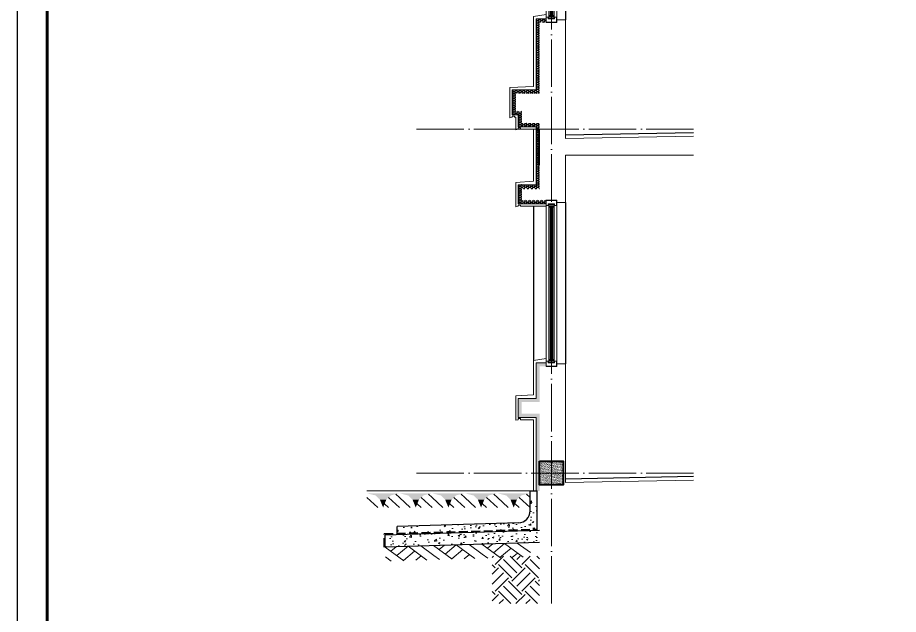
# Model space of a CAD drawing. Extents: x -518115 to 389031, y -209821 to 1628073.
# Drawn here: x 200630 to 208055, y -169634 to -164603 of the extents above; entities that cross this region are included whole.
import ezdxf

# ---------------------------------------------------------------- set-up
doc = ezdxf.new("R2010")
doc.units = 0
doc.header["$LTSCALE"] = 1000
doc.header["$MEASUREMENT"] = 0
doc.linetypes.add('DASH', pattern=[0.35, 0.25, -0.1])
doc.linetypes.add('DOTE', pattern=[2.42, 2, -0.2, 0.02, -0.2])
for name, color, linetype in [('COLUMN', 9, 'Continuous'), ('图框', 140, 'Continuous'), ('看线', 251, 'Continuous'), ('立面-看线', 251, 'Continuous')]:
    doc.layers.add(name, color=color, linetype=linetype)
for name, color, linetype, lineweight in [('DOTE', 19, 'DOTE', 9), ('PUB_HATCH', 8, 'Continuous', 9), ('S_WINDOW', 144, 'Continuous', 15), ('WALL', 9, 'Continuous', 40), ('内粉刷', 37, 'Continuous', 9), ('填充', 251, 'Continuous', 5), ('立面-中轮廓线', 213, 'Continuous', 35), ('粉刷', 251, 'Continuous', 9), ('细细', 250, 'Continuous', 0)]:
    doc.layers.add(name, color=color, linetype=linetype, lineweight=lineweight)
doc.layers.add('yichutu', color=7, linetype='Continuous', true_color=0xffffff, plot=False)
pattern_1 = [(50, (28072.99, 249033.25), (143.452037, -12.550427), [15, -165]), (355, (28072.99, 249033.25), (-27.750267, 150.438427), [12, -132]), (100.4514, (28084.94, 249032.2), (115.701876, 137.88791), [12.74804, -140.22842]), (46.1842, (28072.99, 249073.25), (213.44821, -33.1038), [22.5, -247.5]), (96.6356, (28090.77, 249070.5), (186.93254, 194.82357), [19.12206, -210.3426]), (351.1842, (28072.99, 249073.25), (186.93239, 194.82372), [18, -198]), (21, (28092.99, 249063.25), (119.38141, -80.52378), [15, -165]), (326, (28092.99, 249063.25), (48.663066, 145.03001), [12, -132]), (71.4514, (28102.93, 249056.54), (168.044526, 64.5061), [12.74804, -140.22842]), (37.5, (28072.986, 249033.25), (2.431971, 66.578771), [0, -130.4, 0, -134, 0, -132.5]), (7.5, (28072.986, 249033.25), (52.613907, 78.882342), [0, -76.4, 0, -127.4, 0, -50.5]), (327.5, (28028.386, 249033.25), (106.764487, -4.510974), [0, -50, 0, -156, 0, -207]), (317.5, (28008.39, 249033.25), (116.637234, 20.020996), [0, -65, 0, -103.6, 0, -147])]
pattern_2 = [(0, (-1510887.135, -427903.902), (16.66875, 9.623705), [11.1125, -22.225]), (120, (-1510887.135, -427903.902), (-16.66874801, 9.62370845), [11.1125, -22.225]), (60, (-1510887.135, -427903.902), (1.99e-06, 19.24741345), [-22.225, 11.1125])]
pattern_3 = [(315, (-218910.2607, -140541.0897), (-1.767766953, -1.767766953), []), (315, (-218909.0822, -140541.0897), (-1.767766953, -1.767766953), [])]
pattern_4 = [(315, (-218910.2607, -141979.3279), (-1.767766953, -1.767766953), []), (315, (-218909.0822, -141979.3279), (-1.767766953, -1.767766953), [])]

# ---------------------------------------------------------------- blocks, each defined once
blk = doc.blocks.new('$LinePat$素土夯实')
at = {"color": 0}
for p, q in [((0, -210), (210, 0)), ((120, -300), (420, 0)), ((420, 0), (608, -188)), ((495, -300), (795, 0)), ((615, 0), (705, -90)), ((315, -105), (502, -293)), ((210, -210), (300, -300)), ((705, -300), (795, -210))]:
    blk.add_line(p, q, dxfattribs=at)
blk = doc.blocks.new('$LinePat$自然土壤')
at = {"color": 0}
for p, q in [((0, -90), (71, -19)), ((0, -300), (211, -89)), ((420, -300), (630, -90)), ((210, -300), (286, -224))]:
    blk.add_line(p, q, dxfattribs=at)
for points in [[(0, 0), (630, 0), (168, -45), (462, -45)], [(168, -45), (462, -45), (252, -132), (378, -132)], [(252, -132), (378, -132), (315, -300)]]:
    blk.add_solid(points, dxfattribs=at)
blk = doc.blocks.new('sanshui')
at = {"layer": '粉刷'}
h = blk.add_hatch(dxfattribs=at)
h.set_pattern_fill('混凝土', color=256, scale=20)
h.set_pattern_definition(pattern_1)
edge = h.paths.add_edge_path()
edge.add_line((346317.8, 427329.6), (346257.8, 427329.6))
edge.add_line((346257.8, 427329.6), (346257.8, 427160.3))
edge.add_arc((346157.8, 427160.3), 100, 271.71836, 360, ccw=False)
edge.add_line((346160.8, 427060.3), (345137.8, 427029.6))
edge.add_line((345137.8, 427029.6), (345137.8, 426969.6))
edge.add_line((345137.8, 426969.6), (346317.8, 427005))
edge.add_line((346317.8, 427005), (346317.8, 427329.6))
h = blk.add_hatch(dxfattribs=at)
h.set_pattern_fill('混凝土', color=256, scale=20)
h.set_pattern_definition(pattern_1)
h.paths.add_polyline_path([(346337.8, 426895.6), (346337.8, 426995.6), (345037.8, 426956.6), (345037.8, 426856.6)])
at = {"layer": 'COLUMN'}
for p, q in [((346257.8, 427329.6), (346317.8, 427329.6)), ((346257.8, 427160.3), (346257.8, 427329.6)), ((346317.8, 426995), (346317.8, 427329.6)), ((346160.8, 427060.3), (345137.8, 427029.6)), ((345137.8, 426959.6), (345137.8, 427029.6)), ((346338.1, 426995.6), (345037.8, 426956.6)), ((345037.8, 426856.6), (345037.8, 426956.6)), ((346338.1, 426895.6), (345037.8, 426856.6))]:
    blk.add_line(p, q, dxfattribs=at)
blk.add_arc((346157.8, 427160.3), 100, 271.71836, 0, dxfattribs=at)
at = {"layer": '立面-中轮廓线', "linetype": 'DASH', "ltscale": 0.3}
blk.add_lwpolyline([(345027.8, 426856.6), (345027.8, 426966.3), (346317.8, 427005)], dxfattribs=at)
at = {"layer": '粉刷'}
blk.add_line((344881.5, 427329.6), (346257.8, 427329.6), dxfattribs=at)
at = {"layer": '粉刷', "yscale": 0.4, "zscale": 0.4}
for name, p, xscale, rotation in [('$LinePat$自然土壤', (345156.8, 427309.6), -0.4369306507241237, 359.9999999999903), ('$LinePat$自然土壤', (345432, 427309.6), -0.4369306507241237, 359.9999999999903), ('$LinePat$自然土壤', (345707.3, 427309.6), -0.4369306507241237, 359.9999999999903), ('$LinePat$自然土壤', (345982.6, 427309.6), -0.4369306507241237, 359.9999999999903), ('$LinePat$自然土壤', (346257.8, 427309.6), -0.4369306507241237, 359.9999999999903), ('$LinePat$素土夯实', (345444.5, 426868.8), -0.5117605352322558, 1.718358001643932), ('$LinePat$素土夯实', (345851.2, 426881), -0.5117605352322558, 1.718358001643932), ('$LinePat$素土夯实', (346257.8, 426893.2), -0.5117605352322558, 1.718358001643932)]:
    blk.add_blockref(name, p, dxfattribs=dict(at, xscale=xscale, rotation=rotation))
blk = doc.blocks.new('GFDDDDRG')
at = {"layer": '图框'}
blk.add_lwpolyline([(923310, -107437), (923310, -159999), (893610, -159999), (893610, -107437)], close=True, dxfattribs=at)
blk.add_lwpolyline([(923310, -107437), (923310, -159999), (893610, -159999), (893610, -107437)], close=True, dxfattribs=at)
at = {"layer": '图框', "const_width": 50}
blk.add_lwpolyline([(894110, -159499), (922810, -159499), (922810, -108687), (894110, -108687)], close=True, dxfattribs=at)
blk = doc.blocks.new('yct-1051-594-26275-14850-25-1002.0')
at = {"layer": 'yichutu', "color": 7, "true_color": 0xffffff}
blk.add_lwpolyline([(0, 0), (0, 14850), (26275, 14850), (26275, 0)], close=True, dxfattribs=at)
blk = doc.blocks.new('zrszerf')
at = {"layer": '细细'}
h = blk.add_hatch(dxfattribs=at)
h.set_pattern_fill('金属', color=256, style=0)
h.set_pattern_definition(pattern_3)
h.paths.add_polyline_path([(257694.9, 608543.3), (257714.9, 608543.3), (257714.9, 608556.8), (257764.9, 608556.8), (257764.9, 608543.3), (257784.9, 608543.3), (257784.9, 608588.3), (257694.9, 608588.3)])
h.paths.add_polyline_path([(257712.9, 608558.8), (257712.9, 608545.3), (257696.9, 608545.3), (257696.9, 608586.3), (257782.9, 608586.3), (257782.9, 608545.3), (257766.9, 608545.3), (257766.9, 608558.8)], flags=16)
h = blk.add_hatch(dxfattribs=at)
h.set_pattern_fill('金属', color=256, style=0)
h.set_pattern_definition(pattern_3)
h.paths.add_polyline_path([(257762.4, 608554.8), (257762.4, 608529.8), (257750.4, 608529.8), (257750.4, 608539.8), (257729.4, 608539.8), (257729.4, 608529.8), (257717.4, 608529.8), (257717.4, 608554.8)])
h.paths.add_polyline_path([(257719.4, 608552.8), (257719.4, 608531.8), (257727.4, 608531.8), (257727.4, 608541.8), (257752.4, 608541.8), (257752.4, 608531.8), (257760.4, 608531.8), (257760.4, 608552.8)], flags=16)
h = blk.add_hatch(color=256, dxfattribs=at)
edge = h.paths.add_edge_path()
edge.add_line((257735.4, 608539.8), (257735.4, 608527.8))
edge.add_arc((257739.9, 608519.5), 9.44, 61.51755, 118.48245, ccw=False)
edge.add_line((257744.4, 608527.8), (257744.4, 608539.8))
edge.add_arc((257739.9, 608548.1), 9.44, 241.51755, 298.48245, ccw=False)
h = blk.add_hatch(dxfattribs=at)
h.set_pattern_fill('金属', color=256, style=0)
h.set_pattern_definition(pattern_4)
h.paths.add_polyline_path([(257694.9, 607233.3), (257714.9, 607233.3), (257714.9, 607219.8), (257764.9, 607219.8), (257764.9, 607233.3), (257784.9, 607233.3), (257784.9, 607188.3), (257694.9, 607188.3)])
h.paths.add_polyline_path([(257712.9, 607217.8), (257712.9, 607231.3), (257696.9, 607231.3), (257696.9, 607190.3), (257782.9, 607190.3), (257782.9, 607231.3), (257766.9, 607231.3), (257766.9, 607217.8)], flags=16)
h = blk.add_hatch(dxfattribs=at)
h.set_pattern_fill('金属', color=256, style=0)
h.set_pattern_definition(pattern_4)
h.paths.add_polyline_path([(257762.4, 607221.8), (257762.4, 607246.8), (257750.4, 607246.8), (257750.4, 607236.8), (257729.4, 607236.8), (257729.4, 607246.8), (257717.4, 607246.8), (257717.4, 607221.8)])
h.paths.add_polyline_path([(257719.4, 607223.8), (257719.4, 607244.8), (257727.4, 607244.8), (257727.4, 607234.8), (257752.4, 607234.8), (257752.4, 607244.8), (257760.4, 607244.8), (257760.4, 607223.8)], flags=16)
h = blk.add_hatch(color=256, dxfattribs=at)
edge = h.paths.add_edge_path()
edge.add_line((257735.4, 607236.8), (257735.4, 607248.8))
edge.add_arc((257739.9, 607257.1), 9.44, 241.51755, 298.48245)
edge.add_line((257744.4, 607248.8), (257744.4, 607236.8))
edge.add_arc((257739.9, 607228.5), 9.44, 61.51755, 118.48245)
at = {"layer": 'S_WINDOW'}
for p, q in [((257694.9, 607233.3), (257694.9, 608543.3)), ((257717.4, 607246.8), (257717.4, 608529.8)), ((257762.4, 607246.8), (257762.4, 608529.8)), ((257784.9, 607233.3), (257784.9, 608543.3))]:
    blk.add_line(p, q, dxfattribs=at)
for points in [[(257784.9, 608588.3), (257784.9, 608543.3), (257764.9, 608543.3), (257764.9, 608556.8), (257714.9, 608556.8), (257714.9, 608543.3), (257694.9, 608543.3), (257694.9, 608588.3)], [(257782.9, 608586.3), (257782.9, 608545.3), (257766.9, 608545.3), (257766.9, 608558.8), (257712.9, 608558.8), (257712.9, 608545.3), (257696.9, 608545.3), (257696.9, 608586.3)], [(257762.4, 608554.8), (257762.4, 608529.8), (257750.4, 608529.8), (257750.4, 608539.8), (257729.4, 608539.8), (257729.4, 608529.8), (257717.4, 608529.8), (257717.4, 608554.8)], [(257760.4, 608552.8), (257760.4, 608531.8), (257752.4, 608531.8), (257752.4, 608541.8), (257727.4, 608541.8), (257727.4, 608531.8), (257719.4, 608531.8), (257719.4, 608552.8)], [(257784.9, 607188.3), (257784.9, 607233.3), (257764.9, 607233.3), (257764.9, 607219.8), (257714.9, 607219.8), (257714.9, 607233.3), (257694.9, 607233.3), (257694.9, 607188.3)], [(257782.9, 607190.3), (257782.9, 607231.3), (257766.9, 607231.3), (257766.9, 607217.8), (257712.9, 607217.8), (257712.9, 607231.3), (257696.9, 607231.3), (257696.9, 607190.3)], [(257762.4, 607221.8), (257762.4, 607246.8), (257750.4, 607246.8), (257750.4, 607236.8), (257729.4, 607236.8), (257729.4, 607246.8), (257717.4, 607246.8), (257717.4, 607221.8)], [(257760.4, 607223.8), (257760.4, 607244.8), (257752.4, 607244.8), (257752.4, 607234.8), (257727.4, 607234.8), (257727.4, 607244.8), (257719.4, 607244.8), (257719.4, 607223.8)]]:
    blk.add_lwpolyline(points, close=True, dxfattribs=at)
at = {"layer": '细细'}
for points in [[(257729.4, 608529.8), (257729.4, 607246.8)], [(257735.4, 607248.8), (257735.4, 608539.8)], [(257744.4, 607248.8), (257744.4, 608539.8)], [(257750.4, 608529.8), (257750.4, 607246.8)]]:
    blk.add_lwpolyline(points, dxfattribs=at)
for points in [[(257735.4, 608539.8), (257735.4, 608527.8, -0.253805), (257744.4, 608527.8), (257744.4, 608539.8, -0.253805)], [(257735.4, 607236.8), (257735.4, 607248.8, 0.253805), (257744.4, 607248.8), (257744.4, 607236.8, 0.253805)]]:
    blk.add_lwpolyline(points, format="xyb", close=True, dxfattribs=at)
blk = doc.blocks.new('VDVDXAXFSFFX')
at = {"layer": 'PUB_HATCH'}
h = blk.add_hatch(dxfattribs=at)
h.set_pattern_fill('DOTS', color=251, scale=2, style=0)
h.set_pattern_definition([(0, (924712.4965, -148185.593), (1.5875, 3.175), [0, -3.175])])
h.paths.add_polyline_path([(924682.5, -148185.6), (924712.5, -148185.6), (924712.5, -147935.6), (924712.5, -147885.6), (924712.5, -147885.6), (924712.5, -147885.6), (924682.5, -147885.6)])
at = {"layer": 'PUB_HATCH', "color": 5}
blk.add_lwpolyline([(924712.5, -147885.6), (924682.5, -147885.6), (924682.5, -148185.6), (924712.5, -148185.6)], close=True, dxfattribs=at)

msp = doc.modelspace()

# ---------------------------------------------------------------- hatches: boundary and pattern name
at = {"layer": '填充'}
h = msp.add_hatch(dxfattribs=at)
h.set_pattern_fill('EARTH', color=250, scale=50, angle=45, style=0)
h.set_pattern_definition([(45, (-910467.68, -624736.4), (0, 224.506403), [158.75, -158.75]), (45, (-910509.77, -624694.31), (0, 224.506403), [158.75, -158.75]), (45, (-910551.87, -624652.21), (0, 224.506403), [158.75, -158.75]), (135, (-910551.87, -624624.15), (-224.506403, 0), [158.75, -158.75]), (135, (-910509.77, -624582.06), (-224.506403, 0), [158.75, -158.75]), (135, (-910467.68, -624539.96), (-224.506403, 0), [158.75, -158.75])])
h.paths.add_polyline_path([(205030.6, -169143), (204630.6, -169143), (204630.6, -169543), (205030.6, -169543)])
at = {"layer": '立面-看线'}
h = msp.add_hatch(dxfattribs=at)
h.set_pattern_fill('HONEY', color=256, scale=7)
h.set_pattern_definition(pattern_2)
h.paths.add_polyline_path([(205000.6, -165213), (205030.6, -165213), (205030.6, -164643), (205085.6, -164643), (205085.6, -164613), (205000.6, -164613)])
h = msp.add_hatch(dxfattribs=at)
h.set_pattern_fill('HONEY', color=256, scale=7)
h.set_pattern_definition(pattern_2)
h.paths.add_polyline_path([(204800.6, -165213), (204800.6, -165423), (204850.6, -165423), (204850.6, -165523), (205000.6, -165523), (205000.6, -166013), (204850.6, -166013), (204850.6, -166173), (205085.6, -166173), (205085.6, -166143), (205030.6, -166143), (205030.6, -166143), (204880.6, -166143), (204880.6, -166043), (205030.6, -166043), (205030.6, -165493), (204880.6, -165493), (204880.6, -165393), (204830.6, -165393), (204830.6, -165243), (205030.6, -165243), (205030.6, -165213)])
h = msp.add_hatch(dxfattribs=at)
h.set_pattern_fill('HONEY', color=256, scale=7)
h.set_pattern_definition(pattern_2)
h.paths.add_polyline_path([(205030.6, -167943), (204880.6, -167943), (204880.6, -167843), (205030.6, -167843), (205030.6, -167543), (205085.6, -167543), (205085.6, -167513), (205000.6, -167513), (205000.6, -167813), (204850.6, -167813), (204850.6, -167973), (205000.6, -167973), (205000.6, -168593), (205000.6, -168593), (205030.6, -168593)])
h = msp.add_hatch(dxfattribs=at)
h.set_pattern_fill('碎沙', color=256, scale=4)
h.set_pattern_definition([(37.5, (-596022.642, -553904.984), (-0.32000626, 9.78826475), [0, -7.7216, 0, -8.636, 0, -8.255]), (7.5, (-596022.642, -553904.984), (8.99046566, 14.33650201), [0, -4.1656, 0, -6.9596, 0, -2.667]), (327.5, (-596028.8906, -553904.984), (15.819847405, 0.02874369), [0, -2.54, 0, -9.144, 0, -11.938]), (317.5, (-596028.89, -553904.984), (15.27112905, 4.45858647), [0, -1.27, 0, -5.9944, 0, -6.858])])
h.paths.add_polyline_path([(205030.6, -168543), (205230.6, -168543), (205230.6, -168343), (205030.6, -168343)])

# ---------------------------------------------------------------- linework, layer by layer
at = {"layer": 'DOTE', "linetype": 'DOTE', "ltscale": 0.2}
for p, q in [((205130.6, -169543), (205130.6, -151863)), ((206329.1, -165543), (203960.4, -165543)), ((206329.1, -168443), (203960.4, -168443))]:
    msp.add_line(p, q, dxfattribs=at)
at = {"layer": 'PUB_HATCH', "color": 215, "true_color": 0xa953a0}
for points in [[(205000.6, -165213), (205000.6, -164613), (205085.6, -164613)], [(205000.6, -165213), (204800.6, -165213), (204800.6, -165423), (204850.6, -165423), (204850.6, -165523), (205000.6, -165523), (205000.6, -166013), (204850.6, -166013), (204850.6, -166173), (205085.6, -166173)], [(205000.6, -168593), (205000.6, -167973), (204850.6, -167973), (204850.6, -167813), (205000.6, -167813), (205000.6, -167513), (205085.6, -167513)]]:
    msp.add_lwpolyline(points, dxfattribs=at)
at = {"layer": 'WALL'}
msp.add_lwpolyline([(205030.6, -168343), (205230.6, -168343), (205230.6, -168543), (205030.6, -168543)], close=True, dxfattribs=at)
at = {"layer": '内粉刷'}
msp.add_line((204980.6, -168443), (204980.6, -168593), dxfattribs=at)
for points in [[(204980.6, -165183), (204980.6, -164593), (205085.6, -164578)], [(205175.6, -164623), (205250.6, -164623), (205250.6, -165623)], [(204980.6, -165183), (204780.6, -165193), (204780.6, -165443)], [(204820.6, -165443), (204820.6, -165433), (204800.6, -165433), (204800.6, -165443), (204780.6, -165448), (204780.6, -165443)], [(204820.6, -165443), (204830.6, -165443), (204830.6, -165543)], [(204870.6, -165543), (204870.6, -165533), (204850.6, -165533), (204850.6, -165543), (204830.6, -165548), (204830.6, -165543)], [(204870.6, -165543), (204980.6, -165543), (204980.6, -165983), (204830.6, -165993), (204830.6, -166193)], [(206329.1, -165603), (205250.6, -165623)], [(205175.6, -166163), (205250.6, -166163), (205250.6, -165763), (206329.1, -165763)], [(204870.6, -166193), (204870.6, -166183), (204850.6, -166183), (204850.6, -166193), (204830.6, -166198), (204830.6, -166193)], [(204870.6, -166193), (205085.6, -166193)], [(204830.6, -167993), (204830.6, -167993), (204830.6, -167793), (204980.6, -167783), (204980.6, -167493), (205085.6, -167478)], [(205175.6, -167523), (205250.6, -167523), (205250.6, -168523)], [(204870.6, -167993), (204870.6, -167983), (204850.6, -167983), (204850.6, -167993), (204830.6, -167998), (204830.6, -167993)], [(204980.6, -168443), (204980.6, -167993), (204870.6, -167993)], [(206329.1, -168503), (205250.6, -168523)]]:
    msp.add_lwpolyline(points, dxfattribs=at)
at = {"layer": '看线'}
for p, q in [((205250.6, -163263), (205250.6, -164623)), ((205250.6, -166163), (205250.6, -167523)), ((204980.6, -166193), (204980.6, -167493))]:
    msp.add_line(p, q, dxfattribs=at)
at = {"layer": '看线', "color": 32}
for points in [[(206329.1, -165573), (205250.6, -165593)], [(206329.1, -168473), (205250.6, -168493)]]:
    msp.add_lwpolyline(points, dxfattribs=at)

# ---------------------------------------------------------------- block references
at = {"xscale": 0.5, "yscale": 0.5, "zscale": 0.5}
msp.add_blockref('GFDDDDRG', (-246174.4, -93716.5), dxfattribs=at)
for name, p in [('zrszerf', (-52609.3, -771831.4)), ('VDVDXAXFSFFX', (-719681.9, -17657.4)), ('zrszerf', (-52609.3, -774731.4)), ('sanshui', (-141307.5, -595922.7))]:
    msp.add_blockref(name, p)
at = {"layer": 'yichutu', "rotation": 270}
msp.add_blockref('yct-1051-594-26275-14850-25-1002.0', (200630.5, -147435), dxfattribs=at)

doc.saveas('drawing.dxf')
